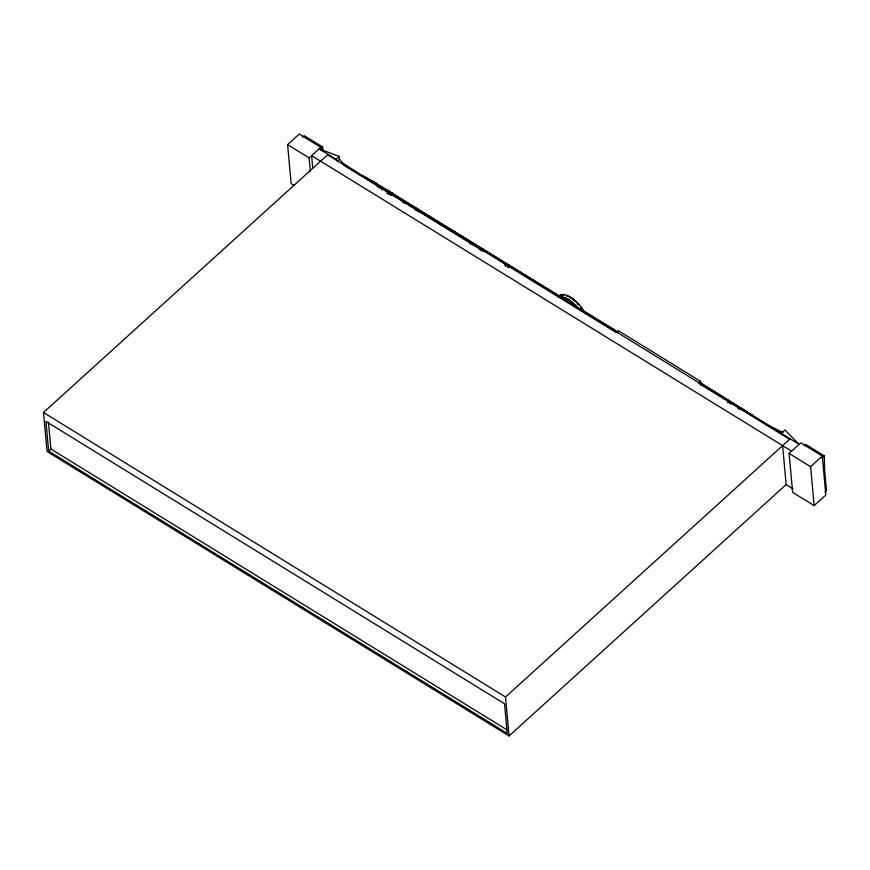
<?xml version="1.0" encoding="UTF-8"?>
<svg xmlns="http://www.w3.org/2000/svg" width="870" height="870" viewBox="0 0 870 870"><rect width="100%" height="100%" fill="white"/><g stroke="black" fill="none" stroke-linecap="round" stroke-linejoin="round"><path stroke-width="1.3" d="M294.538 185.701L291.135 183.613L287.589 144.648L299.269 134.056L320.791 147.313L321.041 149.999M302.651 137.09L304.217 135.666L322.694 147.041L322.781 150.923M310.34 171.336L309.111 157.905L320.791 147.313M320.334 149.172L322.694 147.041M782.608 445.625L786.154 484.579L509.059 735.944L47.045 451.486L43.5 412.521L328.088 154.371M339.213 156.404L336.048 159.275L319.105 148.846L339.213 156.404L339.463 159.145L342.78 163.103L369.913 180.579M337.092 161.298L339.463 159.145M48.622 451.041L45.925 421.406L504.524 703.765L507.221 733.399L48.622 451.041L50.862 449.007L48.416 422.07M387.128 192.977L388.977 191.313M387.259 193.086C388.02 189.519 395.165 193.782 390.673 195.076M388.194 193.814L390.184 192.009M388.379 193.945L390.38 192.129M388.803 193.836L390.576 192.237M389.945 194.608L391.761 192.955M390.315 194.847L392.142 193.194M504.72 265.296L506.492 263.686L508.102 264.61L614.329 330.024L606.89 326.032M505.459 265.916L507.373 264.186M505.774 266.155L507.721 264.393M507.482 266.959L509.287 265.317M508.243 267.449L510.07 265.796M508.602 267.677L510.429 266.013M563.445 295.539L563.999 295.039L560.693 295.539M566.685 296.387L567.24 295.887L569.622 297.094M570.252 298.192L570.807 297.692L574.45 300.324L579.442 305.446M573.895 300.824L574.45 300.324M577.354 304.098L577.908 303.597M580.856 309.252L581.704 308.469M327.577 154.827L616.319 332.601L618.374 330.741L700.535 381.321L698.469 383.191L789.59 439.285M727.646 402.538L729.473 400.885M781.195 433.347L784.881 429.987L799.084 444.352L756.563 418.187M509.059 735.944L505.513 696.99L790.101 438.828M789.09 453.422L800.77 442.83L822.291 456.076L825.837 495.03L814.157 505.622L792.635 492.376L789.09 453.422L810.612 466.668L814.157 505.622M804.239 445.918L805.805 444.483L824.281 455.858L824.619 470.115L826.5 490.734L824.988 492.105M810.612 466.668L822.291 456.076M821.922 458.001L824.281 455.858M561.694 297.127L568.501 299.791L577.125 307.545M562.379 298.432L568.588 300.857L575.07 306.24M374.154 182.482L560.226 296.55M469.724 243.361L483.405 249.375M782.924 432.575L767.938 424.973L700.263 382.767M492.561 255.639L499.989 259.63L374.557 182.352L361.953 175.457L376.21 183.255L366.216 177.85L743.502 410.14L753.507 415.545M499.402 259.847L506.492 263.686M612.654 329.578L617.232 332.057M738.63 407.138L746.068 411.14L699.578 382.474M769.95 426.376L772.266 427.659M389.118 191.389L381.484 187.246L381.723 189.877M579.899 308.665L618.091 332.177M343.954 165.278L483.97 251.484M727.668 401.94L730.985 403.974M737.619 408.063L739.837 409.422M377.069 186.256L380.527 188.388M389.771 194.075L392.076 195.5M402.473 201.894L404.778 203.319M415.175 209.713L418.633 211.856M478.685 248.82L482.154 250.951M791.591 451.149L311.612 155.643L312.711 167.725M287.589 144.648L309.111 157.905M786.154 484.579L792.885 488.722M43.5 412.521L505.513 696.99M50.862 449.007L507.145 729.941M580.964 307.306L583.411 311.177M580.736 308.415L582.421 311.199M766.568 423.592L766.644 424.506M700.535 381.321L700.883 385.236M558.638 296.811A19.064 8.917 47.8 0 1 578.213 308.339M558.899 295.898A19.064 8.917 47.8 0 1 583.781 311.221"/></g></svg>
